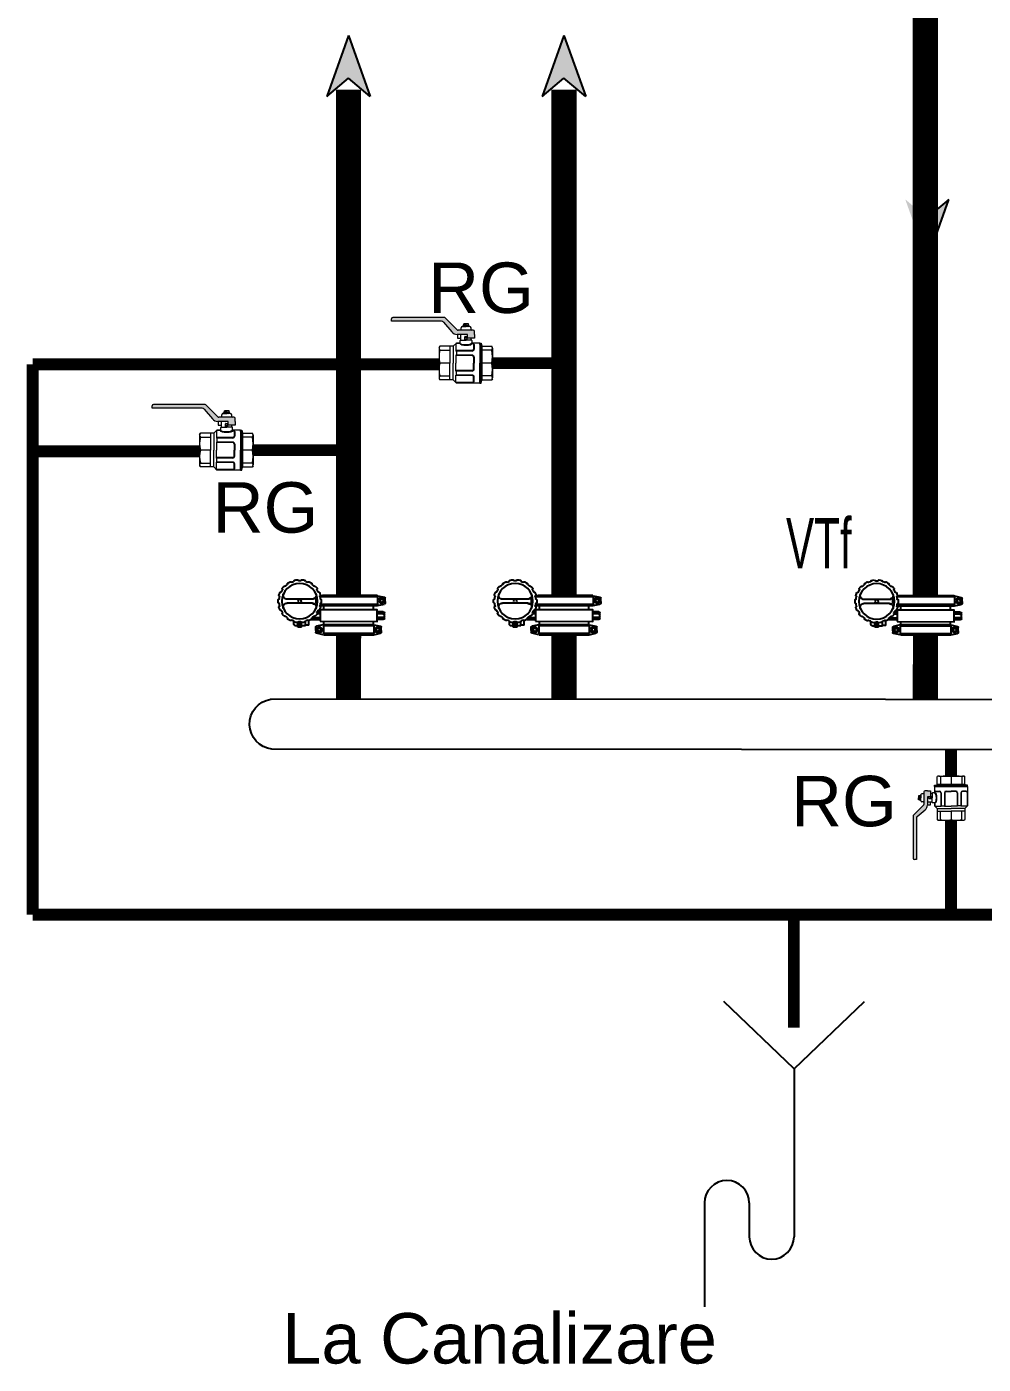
# Model space of a CAD drawing. Extents: x -6531732 to 89637, y -8915 to 32458.
# Drawn here: x 5748 to 8592, y 16085 to 20061 of the extents above; entities that cross this region are included whole.
import ezdxf

# ---------------------------------------------------------------- set-up
doc = ezdxf.new("R2010")
doc.units = 0
for name, color, linetype, lineweight in [('S_HIDRANT', 1, 'HE_LINE', 25), ('SAN-MC-Racorduri PSI', 140, 'Continuous', 5), ('SAN-MC-VALVE', 7, 'Continuous', 5)]:
    doc.layers.add(name, color=color, linetype=linetype, lineweight=lineweight)
doc.layers.add('SAN-MC-TEXT', color=7, linetype='Continuous')
doc.styles.get("Standard").update_dxf_attribs({"font": 'arial.ttf'})
doc.linetypes.add('HE_LINE', pattern='A,300,-250,["HE",Standard,S=0.5,R=0,X=-100.5,Y=-30.5],-100', length=650)
doc.linetypes.add('PSI_LINE', pattern='A,300,-150,["PSI",Standard,S=0.5,R=0,X=-130,Y=-30],-5', length=455)

# ---------------------------------------------------------------- blocks, each defined once
blk = doc.blocks.new('12')
at = {"layer": 'SAN-MC-TEXT'}
for p, q in [((-0.1266, 0.2021, 1.4273), (-0.1264, 0.2017, 1.4273)), ((-0.1158, 0.206, 1.4273), (-0.1157, 0.2058, 1.4273)), ((-0.1055, 0.2079, 1.4273), (-0.1055, 0.2074, 1.4273)), ((-0.094, 0.2079, 1.4273), (-0.094, 0.2076, 1.4273)), ((-0.0837, 0.206, 1.4273), (-0.0838, 0.2056, 1.4273)), ((-0.073, 0.2021, 1.4273), (-0.0731, 0.2019, 1.4273)), ((-0.1569, 0.1716, 1.4273), (-0.1565, 0.1714, 1.4273)), ((-0.1512, 0.1815, 1.4273), (-0.1509, 0.1814, 1.4273)), ((-0.1444, 0.1895, 1.4273), (-0.1441, 0.1892, 1.4273)), ((-0.1357, 0.1969, 1.4273), (-0.1355, 0.1967, 1.4273)), ((-0.1055, 0.1075, 1.4273), (-0.1055, 0.1829, 1.4273)), ((-0.094, 0.1075, 1.4273), (-0.094, 0.1829, 1.4273)), ((-0.0639, 0.1969, 1.4273), (-0.0641, 0.1965, 1.4273)), ((-0.0551, 0.1895, 1.4273), (-0.0553, 0.1893, 1.4273)), ((-0.0484, 0.1815, 1.4273), (-0.0487, 0.1813, 1.4273)), ((-0.0426, 0.1716, 1.4273), (-0.0429, 0.1715, 1.4273)), ((-0.0321, 0.1623, 1.4273), (-0.0408, 0.1623, 1.4273)), ((-0.039, 0.1617, 1.4273), (-0.0395, 0.1616, 1.4273)), ((-0.1625, 0.1505, 1.4273), (-0.1622, 0.1504, 1.4273)), ((-0.1625, 0.14, 1.4273), (-0.162, 0.14, 1.4273)), ((-0.1605, 0.1287, 1.4273), (-0.1602, 0.1288, 1.4273)), ((-0.0284, 0.1281, 1.4273), (-0.0408, 0.1281, 1.4273)), ((-0.0264, 0.1281, 1.4273), (-0.0408, 0.1281, 1.4273)), ((-0.039, 0.1287, 1.4273), (-0.0393, 0.1288, 1.4273)), ((-0.0227, 0.1452, 1.4273), (-0.0384, 0.1452, 1.4273)), ((-0.0371, 0.14, 1.4273), (-0.0375, 0.14, 1.4273)), ((-0.0371, 0.1505, 1.4273), (-0.0373, 0.1504, 1.4273)), ((-0.0227, 0.1509, 1.4273), (-0.0363, 0.1509, 1.4273)), ((-0.0227, 0.1395, 1.4273), (-0.0363, 0.1395, 1.4273)), ((-0.0284, 0.1184, 1.4273), (-0.0284, 0.1281, 1.4273)), ((-0.0264, 0.1509, 1.4273), (-0.0264, 0.1566, 1.4273)), ((-0.0264, 0.1281, 1.4273), (-0.0264, 0.1395, 1.4273)), ((-0.0227, 0.1395, 1.4273), (-0.0227, 0.1509, 1.4273)), ((-0.1569, 0.1188, 1.4273), (-0.1566, 0.119, 1.4273)), ((-0.1512, 0.1089, 1.4273), (-0.1508, 0.1092, 1.4273)), ((-0.1444, 0.1009, 1.4273), (-0.1442, 0.1011, 1.4273)), ((-0.1357, 0.0935, 1.4273), (-0.1354, 0.0939, 1.4273)), ((-0.1266, 0.0883, 1.4273), (-0.1265, 0.0885, 1.4273)), ((-0.113, 0.0853, 0.7136), (-0.1164, 0.0778, 0.7136)), ((-0.1158, 0.0844, 1.4273), (-0.1157, 0.0848, 1.4273)), ((-0.1125, -0.0864), (-0.113, 0.0853, 0.7136)), ((-0.1102, 0.0977, 0.7136), (-0.0933, 0.0977, 0.7136)), ((-0.1055, 0.0826, 1.4273), (-0.1055, 0.0828, 1.4273)), ((-0.094, 0.0826, 1.4273), (-0.094, 0.083, 1.4273)), ((-0.0898, 0.0987, 0.7136), (-0.0913, 0.1055, 0.7136)), ((-0.0901, -0.0864), (-0.0905, 0.0845, 0.7136)), ((-0.0902, 0.0846, 0.7136), (-0.0871, 0.0778, 0.7136)), ((-0.0869, 0.0845, 0.7136), (-0.0864, -0.0856)), ((-0.0837, 0.0844, 1.4273), (-0.0838, 0.0846, 1.4273)), ((-0.073, 0.0883, 1.4273), (-0.0731, 0.0887, 1.4273)), ((-0.0684, 0.0925, 1.4273), (-0.0684, 0.0844, 1.4273)), ((-0.0639, 0.0935, 1.4273), (-0.064, 0.0937, 1.4273)), ((-0.0626, 0.093, 1.4273), (-0.0626, 0.0844, 1.4273)), ((-0.0551, 0.1009, 1.4273), (-0.0554, 0.1012, 1.4273)), ((-0.0512, 0.1076, 1.4273), (-0.0512, 0.0844, 1.4273)), ((-0.0484, 0.1089, 1.4273), (-0.0486, 0.1091, 1.4273)), ((-0.0455, 0.1108, 1.4273), (-0.0455, 0.0844, 1.4273)), ((-0.0426, 0.1188, 1.4273), (-0.043, 0.1191, 1.4273)), ((-0.0284, 0.1184, 1.4273), (-0.0422, 0.1184, 1.4273)), ((-0.0297, 0.075), (-0.0254, 0.095)), ((-0.0126, 0.0975), (-0.0222, 0.0975)), ((-0.0176, 0.0918), (-0.0203, 0.0871)), ((-0.0203, 0.0871), (-0.0176, 0.0824)), ((-0.0122, 0.0919), (-0.0176, 0.0918)), ((-0.0176, 0.0824), (-0.0121, 0.0824)), ((-0.0126, 0.0975), (-0.0075, 0.0975)), ((-0.0094, 0.0871), (-0.0122, 0.0919)), ((-0.0121, 0.0824), (-0.0094, 0.0871)), ((-0.0001, 0.075), (-0.0044, 0.095)), ((-0.1162, -0.0856), (-0.1164, 0.0778, 0.7136)), ((-0.0741, 0.073, 0.7136), (-0.0869, 0.073, 0.7136)), ((-0.0302, 0.073, 0.7136), (-0.0398, 0.073, 0.7136)), ((-0.0298, -0.0741), (-0.0298, 0.0741)), ((-0.0261, 0.0749), (-0.0295, 0.0673)), ((-0.0261, -0.0749), (-0.0261, 0.0749)), ((-0.0261, 0.0749), (-0.0037, 0.0749)), ((-0.0037, -0.0749), (-0.0037, 0.0749)), ((-0.0037, 0.0749), (-0.0002, 0.0673)), ((0, 0.0741), (0, -0.0741)), ((-0.1125, -0.0864), (-0.116, -0.0788)), ((-0.0901, -0.0864), (-0.0867, -0.0788)), ((-0.0736, -0.0741), (-0.0864, -0.0741)), ((-0.0298, -0.0741), (-0.0394, -0.0741)), ((-0.0297, -0.075), (-0.0254, -0.095)), ((-0.0261, -0.0749), (-0.0295, -0.0673)), ((-0.0261, -0.0749), (-0.0037, -0.0749)), ((-0.0001, -0.075), (-0.0044, -0.095)), ((-0.0037, -0.0749), (-0.0002, -0.0673)), ((-0.1161, -0.0865), (-0.1118, -0.1065)), ((-0.1125, -0.0864), (-0.0901, -0.0864)), ((-0.099, -0.109), (-0.1087, -0.109)), ((-0.104, -0.094), (-0.1067, -0.0988)), ((-0.1067, -0.0988), (-0.104, -0.1035)), ((-0.0986, -0.094), (-0.104, -0.094)), ((-0.104, -0.1035), (-0.0985, -0.1035)), ((-0.099, -0.109), (-0.0939, -0.109)), ((-0.0958, -0.0987), (-0.0986, -0.094)), ((-0.0985, -0.1035), (-0.0958, -0.0987)), ((-0.0865, -0.0865), (-0.0908, -0.1065)), ((-0.0679, -0.1034, 0.7136), (-0.0679, -0.0855, 0.7136)), ((-0.0485, -0.1069, 0.7136), (-0.0645, -0.1069, 0.7136)), ((-0.0622, -0.1034, 0.7136), (-0.0622, -0.0855, 0.7136)), ((-0.0508, -0.1034, 0.7136), (-0.0508, -0.0855, 0.7136)), ((-0.0451, -0.1034, 0.7136), (-0.0451, -0.0855, 0.7136)), ((-0.0126, -0.0975), (-0.0222, -0.0975)), ((-0.0176, -0.0825), (-0.0203, -0.0873)), ((-0.0203, -0.0873), (-0.0176, -0.092)), ((-0.0122, -0.0825), (-0.0176, -0.0825)), ((-0.0176, -0.092), (-0.0121, -0.0919)), ((-0.0126, -0.0975), (-0.0075, -0.0975)), ((-0.0094, -0.0872), (-0.0122, -0.0825)), ((-0.0121, -0.0919), (-0.0094, -0.0872))]:
    blk.add_line(p, q, dxfattribs=at)
at = {"layer": 'SAN-MC-TEXT', "elevation": 0.7136}
blk.add_lwpolyline([(-0.0398, 0.0844), (-0.0394, -0.0855), (-0.0736, -0.0855), (-0.0741, 0.0844)], close=True, dxfattribs=at)
at = {"layer": 'SAN-MC-TEXT'}
for centre, radius in [((-0.0998, 0.1452, 1.4273), 0.0528), ((-0.0998, 0.1452, 1.4273), 0.00514), ((-0.0149, 0.0872), 0.00847), ((-0.0149, 0.0872), 0.00635), ((-0.0149, -0.0872), 0.00847), ((-0.1013, -0.0987), 0.00847), ((-0.1013, -0.0987), 0.00635), ((-0.0149, -0.0872), 0.00635)]:
    blk.add_circle(centre, radius, dxfattribs=at)
for centre, radius, start, end in [((-0.0998, 0.1452, 1.4273), 0.0614, 116.5141, 123.475), ((-0.1278, 0.2014, 1.4273), 0.00143, 296.5141, 25.2119), ((-0.1252, 0.2026, 1.4273), 0.00143, 113.9096, 205.2119), ((-0.0998, 0.1452, 1.4273), 0.0642, 106.0904, 113.9096), ((-0.1172, 0.2056, 1.4273), 0.00143, 20, 106.0904), ((-0.1144, 0.2063, 1.4273), 0.00143, 200, 283.475), ((-0.0998, 0.1452, 1.4273), 0.0614, 96.5141, 103.475), ((-0.1069, 0.2076, 1.4273), 0.00143, 276.5141, 5.2119), ((-0.104, 0.2079, 1.4273), 0.00143, 93.9096, 185.2119), ((-0.0998, 0.1452, 1.4273), 0.0642, 86.0904, 93.9096), ((-0.0955, 0.2079, 1.4273), 0.00143, 0, 86.0904), ((-0.0926, 0.2076, 1.4273), 0.00143, 180, 263.475), ((-0.0998, 0.1452, 1.4273), 0.0614, 76.5141, 83.475), ((-0.0851, 0.2063, 1.4273), 0.00143, 256.5141, 345.2119), ((-0.0824, 0.2056, 1.4273), 0.00143, 73.9096, 165.2119), ((-0.0998, 0.1452, 1.4273), 0.0642, 66.0904, 73.9096), ((-0.0743, 0.2026, 1.4273), 0.00143, 340, 66.0904), ((-0.0717, 0.2014, 1.4273), 0.00143, 160, 243.475), ((-0.0998, 0.1452, 1.4273), 0.0614, 56.5141, 63.475), ((-0.0998, 0.1452, 1.4273), 0.0642, 166.0904, 173.9096), ((-0.1607, 0.1603, 1.4273), 0.00143, 74.7881, 166.0904), ((-0.16, 0.1631, 1.4273), 0.00143, 254.7881, 343.4859), ((-0.0998, 0.1452, 1.4273), 0.0614, 156.5141, 163.475), ((-0.1562, 0.1728, 1.4273), 0.00143, 153.9096, 245.2119), ((-0.0998, 0.1452, 1.4273), 0.0642, 146.0904, 153.9096), ((-0.1574, 0.1702, 1.4273), 0.00143, 336.5141, 65.2119), ((-0.1519, 0.1803, 1.4273), 0.00143, 60, 146.0904), ((-0.1502, 0.1826, 1.4273), 0.00143, 240, 323.475), ((-0.0998, 0.1452, 1.4273), 0.0614, 136.5141, 143.475), ((-0.1433, 0.1905, 1.4273), 0.00143, 133.9096, 225.2119), ((-0.0998, 0.1452, 1.4273), 0.0642, 126.0904, 133.9096), ((-0.1453, 0.1884, 1.4273), 0.00143, 316.5141, 45.2119), ((-0.1368, 0.196, 1.4273), 0.00143, 40, 126.0904), ((-0.1344, 0.1976, 1.4273), 0.00143, 220, 303.475), ((-0.1169, 0.1829, 1.4273), 0.0114, 0, 114.4433), ((-0.0826, 0.1829, 1.4273), 0.0114, 65.5567, 180), ((-0.0651, 0.1976, 1.4273), 0.00143, 236.5141, 325.2119), ((-0.0628, 0.196, 1.4273), 0.00143, 53.9096, 145.2119), ((-0.0998, 0.1452, 1.4273), 0.0642, 46.0904, 53.9096), ((-0.0542, 0.1884, 1.4273), 0.00143, 140, 223.475), ((-0.0562, 0.1905, 1.4273), 0.00143, 320, 46.0904), ((-0.0998, 0.1452, 1.4273), 0.0614, 36.5141, 43.475), ((-0.0493, 0.1826, 1.4273), 0.00143, 216.5141, 305.2119), ((-0.0476, 0.1803, 1.4273), 0.00143, 33.9096, 125.2119), ((-0.0998, 0.1452, 1.4273), 0.0642, 26.0904, 33.9096), ((-0.0422, 0.1702, 1.4273), 0.00143, 120, 203.475), ((-0.0998, 0.1452, 1.4273), 0.0614, 16.5141, 23.475), ((-0.0434, 0.1728, 1.4273), 0.00143, 300, 26.0904), ((-0.0395, 0.1631, 1.4273), 0.00143, 196.5141, 285.2119), ((-0.0388, 0.1603, 1.4273), 0.00143, 13.9096, 105.2119), ((-0.0998, 0.1452, 1.4273), 0.0642, 6.0904, 13.9096), ((-0.0321, 0.1566, 1.4273), 0.00571, 0, 90), ((-0.1622, 0.1519, 1.4273), 0.00143, 173.9096, 260), ((-0.1622, 0.1386, 1.4273), 0.00143, 94.7881, 186.0904), ((-0.0998, 0.1452, 1.4273), 0.0642, 186.0904, 193.9096), ((-0.1624, 0.1414, 1.4273), 0.00143, 274.7881, 3.4859), ((-0.1624, 0.149, 1.4273), 0.00143, 356.525, 80), ((-0.1607, 0.1301, 1.4273), 0.00143, 193.9096, 280), ((-0.0998, 0.1452, 1.4273), 0.0614, 176.525, 183.4859), ((-0.16, 0.1274, 1.4273), 0.00143, 16.525, 100), ((-0.0998, 0.1452, 1.4273), 0.0614, 196.5141, 203.475), ((-0.1574, 0.1202, 1.4273), 0.00143, 300, 23.475), ((-0.0422, 0.1202, 1.4273), 0.00143, 156.5141, 245.2119), ((-0.0998, 0.1452, 1.4273), 0.0614, 336.5141, 343.475), ((-0.0396, 0.1274, 1.4273), 0.00143, 80, 163.475), ((-0.0388, 0.1301, 1.4273), 0.00143, 260, 346.0904), ((-0.0371, 0.149, 1.4273), 0.00143, 100, 183.475), ((-0.0998, 0.1452, 1.4273), 0.0614, 356.5141, 3.475), ((-0.0371, 0.1414, 1.4273), 0.00143, 176.5141, 265.2119), ((-0.0998, 0.1452, 1.4273), 0.0642, 346.0904, 353.9096), ((-0.0373, 0.1386, 1.4273), 0.00143, 353.9096, 85.2119), ((-0.0373, 0.1519, 1.4273), 0.00143, 280, 6.0904), ((-0.1562, 0.1176, 1.4273), 0.00143, 120, 206.0904), ((-0.0998, 0.1452, 1.4273), 0.0642, 206.0904, 213.9096), ((-0.1519, 0.1102, 1.4273), 0.00143, 213.9096, 305.2119), ((-0.1502, 0.1078, 1.4273), 0.00143, 36.5141, 125.2119), ((-0.0998, 0.1452, 1.4273), 0.0614, 216.5141, 223.475), ((-0.1433, 0.1, 1.4273), 0.00143, 140, 226.0904), ((-0.1453, 0.102, 1.4273), 0.00143, 320, 43.475), ((-0.0998, 0.1452, 1.4273), 0.0642, 226.0904, 233.9096), ((-0.1368, 0.0945, 1.4273), 0.00143, 233.9096, 325.2119), ((-0.1344, 0.0928, 1.4273), 0.00143, 56.5141, 145.2119), ((-0.0998, 0.1452, 1.4273), 0.0614, 236.5141, 243.475), ((-0.1278, 0.089, 1.4273), 0.00143, 340, 63.475), ((-0.1252, 0.0878, 1.4273), 0.00143, 160, 246.0904), ((-0.0998, 0.1452, 1.4273), 0.0642, 246.0904, 253.9096), ((-0.1169, 0.1075, 1.4273), 0.0114, 245.5567, 0), ((-0.1172, 0.0849, 1.4273), 0.00143, 253.9096, 345.2119), ((-0.1144, 0.0841, 1.4273), 0.00143, 76.5141, 165.2119), ((-0.0998, 0.1452, 1.4273), 0.0614, 256.5141, 263.475), ((-0.1018, 0.0977, 0.7136), 0.00847, 117.8451, 175.8538), ((-0.1069, 0.0828, 1.4273), 0.00143, 0, 83.475), ((-0.104, 0.0826, 1.4273), 0.00143, 180, 266.0904), ((-0.0998, 0.1452, 1.4273), 0.0642, 266.0904, 273.9096), ((-0.0955, 0.0826, 1.4273), 0.00143, 273.9096, 5.2119), ((-0.0944, 0.1048, 0.7136), 0.00321, 12.1139, 90), ((-0.0926, 0.0828, 1.4273), 0.00143, 96.5141, 185.2119), ((-0.0826, 0.1075, 1.4273), 0.0114, 180, 294.4433), ((-0.0998, 0.1452, 1.4273), 0.0614, 276.5141, 283.475), ((-0.0915, 0.0845, 0.7136), 0.00458, 0, 12.1139), ((-0.0851, 0.0841, 1.4273), 0.00143, 20, 103.475), ((-0.0824, 0.0849, 1.4273), 0.00143, 200, 286.0904), ((-0.0998, 0.1452, 1.4273), 0.0642, 286.0904, 293.9096), ((-0.0743, 0.0878, 1.4273), 0.00143, 293.9096, 25.2119), ((-0.0717, 0.089, 1.4273), 0.00143, 116.5141, 205.2119), ((-0.0998, 0.1452, 1.4273), 0.0614, 296.5141, 303.475), ((-0.0651, 0.0928, 1.4273), 0.00143, 40, 123.475), ((-0.0628, 0.0945, 1.4273), 0.00143, 220, 306.0904), ((-0.0998, 0.1452, 1.4273), 0.0642, 306.0904, 313.9096), ((-0.0542, 0.102, 1.4273), 0.00143, 136.5141, 225.2119), ((-0.0998, 0.1452, 1.4273), 0.0614, 316.5141, 323.475), ((-0.0562, 0.1, 1.4273), 0.00143, 313.9096, 45.2119), ((-0.0493, 0.1078, 1.4273), 0.00143, 60, 143.475), ((-0.0476, 0.1102, 1.4273), 0.00143, 240, 326.0904), ((-0.0998, 0.1452, 1.4273), 0.0642, 326.0904, 333.9096), ((-0.0434, 0.1176, 1.4273), 0.00143, 333.9096, 65.2119), ((-0.0222, 0.0943), 0.00321, 90, 167.8861), ((-0.0075, 0.0943), 0.00321, 12.1139, 90), ((-0.0252, 0.0741), 0.00458, 167.8861, 180), ((-0.0252, -0.0741), 0.00458, 180, 192.1139), ((-0.0046, -0.0741), 0.00458, 347.8861, 0), ((-0.1116, -0.0856), 0.00458, 180, 192.1139), ((-0.1087, -0.1058), 0.00321, 192.1139, 270), ((-0.0939, -0.1058), 0.00321, 270, 347.8861), ((-0.091, -0.0856), 0.00458, 347.8861, 0), ((-0.0645, -0.1034, 0.7136), 0.00343, 180, 270), ((-0.0588, -0.1034, 0.7136), 0.00343, 180, 270), ((-0.0542, -0.1034, 0.7136), 0.00343, 270, 0), ((-0.0485, -0.1034, 0.7136), 0.00343, 270, 0), ((-0.0222, -0.0943), 0.00321, 192.1139, 270), ((-0.0075, -0.0943), 0.00321, 270, 347.8861)]:
    blk.add_arc(centre, radius, start, end, dxfattribs=at)
blk = doc.blocks.new('Robinet Sfera')
at = {"layer": 'SAN-MC-VALVE'}
h = blk.add_hatch(color=1, dxfattribs=at)
h.dxf.hatch_style = 1
h.paths.add_polyline_path([(116.3, 81.3), (116.7, 103.1), (116.3, 104.9), (115.7, 105.9), (114.7, 106.9), (114.3, 107.2), (113.2, 107.6), (112, 107.8), (62.6, 107.8), (60.8, 108.1), (59.3, 109.1), (20, 148.4), (18.5, 149.4), (16.8, 149.8), (-151.3, 149.8), (-154.6, 148.4), (-156, 145.1), (-156, 137.3), (7.8, 137.3), (10, 137.1), (11.7, 136.4), (13.5, 135.4), (14.9, 134), (41.7, 102.1), (45.6, 98.4), (47.4, 97.2), (49.7, 96), (53.2, 94.7), (56.6, 94), (59.6, 93.8), (93.3, 93.8), (93.3, 81.3)])
at = {"layer": 'SAN-MC-VALVE', "linetype": 'Continuous'}
for p, q in [((-156, 137.3), (-156, 145.1)), ((-155.5, 137.3), (-156, 137.8)), ((7.8, 137.3), (-156, 137.3)), ((16.8, 149.8), (-151.3, 149.8)), ((14.9, 134), (41.7, 102.1)), ((59.3, 109.1), (20, 148.4)), ((93.3, 93.8), (59.6, 93.8)), ((61, 93.8), (61, 81.3)), ((88.6, 107.8), (62.6, 107.8)), ((71.5, 75.1), (71.5, 93.8)), ((72.3, 110.1), (72.3, 115.6)), ((77, 120.2), (88.7, 120.2)), ((80.9, 123.3), (78.6, 122.7)), ((78.6, 120.2), (78.6, 122.7)), ((78.6, 122.7), (88.7, 122.7)), ((78.6, 120.2), (78.8, 120.5)), ((78.8, 120.2), (79.9, 120.5)), ((78.8, 120.5), (78.8, 120.2)), ((79.9, 120.2), (82.2, 120.5)), ((79.9, 120.5), (79.9, 120.2)), ((80.9, 123.3), (80.9, 128.8)), ((80.9, 128.8), (88.7, 128.8)), ((82.2, 120.2), (85.2, 120.5)), ((82.2, 120.5), (82.2, 120.2)), ((85.2, 120.5), (85.2, 120.2)), ((85.2, 120.2), (88.7, 120.5)), ((112, 107.8), (88.6, 107.8)), ((96.4, 128.8), (88.7, 128.8)), ((88.7, 122.7), (88.7, 128.2)), ((98.8, 122.7), (88.7, 122.7)), ((88.7, 120.2), (92.1, 120.5)), ((88.7, 120.5), (88.7, 120.2)), ((100.3, 120.2), (88.7, 120.2)), ((92.1, 120.2), (95.1, 120.5)), ((92.1, 120.5), (92.1, 120.2)), ((93.3, 81.3), (93.3, 93.8)), ((95.2, 120.2), (97.4, 120.5)), ((95.2, 120.5), (95.2, 120.2)), ((96.4, 123.3), (96.4, 128.8)), ((96.4, 123.3), (98.8, 122.7)), ((97.4, 120.2), (98.6, 120.5)), ((97.4, 120.5), (97.4, 120.2)), ((98.6, 120.2), (98.8, 120.5)), ((98.6, 120.2), (98.6, 120.5)), ((98.6, 120.2), (98.6, 120.5)), ((98.6, 120.5), (98.6, 120.2)), ((98.8, 120.5), (98.8, 122.7)), ((105, 110.1), (105, 115.6)), ((116.3, 93.8), (116.7, 93.8)), ((116.3, 93.8), (116.3, 81.3)), ((116.7, 93.8), (116.7, 103.1)), ((0, 51.2), (2.3, 55.2)), ((0, 51.2), (0, -51.2)), ((46.7, 55.2), (2.3, 55.2)), ((35.8, 55.2), (35.8, 0)), ((56.8, 65.3), (46.7, 55.2)), ((46.7, 55.2), (46.7, 0)), ((67.7, 63.8), (55.2, 63.8)), ((55.2, 63.8), (55.2, 39.3)), ((67.7, 65.3), (56.8, 65.3)), ((61, 81.3), (71.5, 81.3)), ((69.2, 65.3), (69.2, 73.6)), ((70.8, 75.1), (88.6, 75.1)), ((84.8, 76.2), (84.8, 86.5)), ((92.5, 76.2), (84.8, 76.2)), ((85.5, 87.2), (91.8, 87.2)), ((91.8, 81.1), (85.5, 81.1)), ((106.5, 75.1), (88.6, 75.1)), ((92.5, 76.2), (92.5, 86.5)), ((116.3, 81.3), (93.3, 81.3)), ((105.8, 75.1), (105.8, 81.3)), ((108.1, 65.3), (108.1, 73.6)), ((133.7, 65.3), (109.6, 65.3)), ((110.4, 63.8), (109.6, 63.8)), ((113.5, 60.7), (113.5, 45.5)), ((115.1, 60.7), (115.1, 45.5)), ((133.7, 60.7), (133.7, 65.3)), ((133.7, 65.3), (133.7, 64.3)), ((133.7, 65.3), (133.7, 0)), ((133.7, 65.3), (138.4, 65.3)), ((133.7, 64.2), (133.7, 62.8)), ((133.7, 62.8), (133.7, 0)), ((138.4, 65.3), (140.8, 56.4)), ((138.4, 65.3), (138.4, 0)), ((141.1, -55.2), (141.1, 55.2)), ((142.3, 55.2), (172.7, 55.2)), ((175, 51.3), (172.7, 55.2)), ((2.3, 42.3), (35.8, 42.3)), ((35.8, 0), (2.3, 0)), ((35.8, -55.2), (35.8, 0)), ((46.7, -55.2), (46.7, 0)), ((108.9, 40.9), (55.2, 40.9)), ((108.9, 39.3), (55.2, 39.3)), ((108.9, 26.1), (55.2, 26.1)), ((55.2, 26.1), (55.2, 0)), ((108.9, 24.5), (55.2, 24.5)), ((55.2, -26.1), (55.2, 0)), ((56.8, 39.3), (56.8, 26.1)), ((113.5, 19.8), (113.5, 0)), ((113.5, -19.8), (113.5, 0)), ((115.1, 19.8), (115.1, 0)), ((115.1, -19.8), (115.1, 0)), ((133.7, -62.8), (133.7, 0)), ((133.7, 0), (133.7, -65.3)), ((138.4, -65.3), (138.4, 0)), ((172.7, 42.3), (141.1, 42.3)), ((172.7, 0), (141.1, 0)), ((175, 42.5), (175, -42.5)), ((2.3, -42.3), (35.8, -42.3)), ((108.9, -24.5), (55.2, -24.5)), ((108.9, -26.1), (55.2, -26.1)), ((108.9, -39.3), (55.2, -39.3)), ((55.2, -63.8), (55.2, -39.3)), ((108.9, -40.9), (55.2, -40.9)), ((56.8, -39.3), (56.8, -26.1)), ((172.7, -42.3), (141.1, -42.3)), ((0, -51.2), (2.3, -55.2)), ((46.7, -55.2), (2.3, -55.2)), ((56.8, -65.3), (46.7, -55.2)), ((110.4, -63.8), (55.2, -63.8)), ((133.7, -65.3), (56.8, -65.3)), ((113.5, -60.7), (113.5, -45.5)), ((115.1, -60.7), (115.1, -45.5)), ((133.7, -65.3), (133.7, -61.8)), ((133.7, -64.2), (133.7, -62.8)), ((133.7, -65.3), (133.7, -64.3)), ((133.7, -65.3), (138.4, -65.3)), ((138.4, -65.3), (140.8, -56.4)), ((142.3, -55.2), (172.7, -55.2)), ((175, -51.3), (172.7, -55.2))]:
    blk.add_line(p, q, dxfattribs=at)
at = {"layer": 'SAN-MC-VALVE'}
blk.add_line((175, 48.7), (175, -48.7), dxfattribs=at)
at = {"layer": 'SAN-MC-VALVE', "linetype": 'Continuous'}
for centre, radius, start, end in [((-151.3, 145.1), 4.67, 90, 180), ((7.8, 128), 9.33, 39.9999, 90), ((16.8, 145.1), 4.67, 45.0001, 90), ((59.6, 117.1), 23.3, 220, 270), ((62.6, 112.4), 4.67, 225.0004, 270), ((70, 110.1), 2.33, 270, 0), ((77, 115.6), 4.67, 90, 180), ((83.6, 106.2), 17.3, 72.983, 107.017), ((84.8, 114.5), 14.2, 74.0201, 105.9799), ((92.6, 114.5), 14.2, 74.0201, 105.9799), ((93.7, 106.1), 17.4, 73.0712, 106.9288), ((100.3, 115.6), 4.67, 0, 90), ((107.3, 110.1), 2.33, 180, 270), ((112, 103.1), 4.67, 0, 90), ((10.3, 48.7), 10.3, 140.9211, 219.0789), ((67.7, 66.9), 1.56, 270, 0), ((67.7, 65.3), 1.56, 270, 0), ((70.8, 73.6), 1.56, 90, 180), ((85.5, 86.5), 0.778, 90, 180), ((85.5, 81.9), 0.778, 180, 270), ((91.8, 86.5), 0.778, 0, 90), ((91.8, 81.9), 0.778, 270, 0), ((106.5, 73.6), 1.56, 0, 90), ((109.6, 66.9), 1.56, 180, 270), ((109.6, 65.3), 1.56, 180, 270), ((108.9, 45.5), 4.67, 270, 0), ((108.9, 45.5), 6.22, 270, 0), ((110.4, 60.7), 3.11, 0, 90), ((112, 60.7), 3.11, 0, 90), ((142.3, 56.8), 1.56, 195.0002, 270), ((164.5, 48.7), 10.5, 321.7703, 38.2297), ((98.2, 21.1), 98.2, 167.5816, 192.4184), ((98.2, -21.1), 98.2, 167.5816, 192.4184), ((108.9, 19.8), 6.22, 0, 90), ((108.9, 19.8), 4.67, 0, 90), ((74.4, 21.1), 100.6, 347.8706, 12.1294), ((74.4, -21.1), 100.6, 347.8706, 12.1294), ((10.3, -48.7), 10.3, 140.9211, 219.0789), ((108.9, -19.8), 6.22, 270, 0), ((108.9, -19.8), 4.67, 270, 0), ((108.9, -45.5), 6.22, 0, 90), ((108.9, -45.5), 4.67, 0, 90), ((164.5, -48.7), 10.5, 321.7703, 38.2297), ((110.4, -60.7), 3.11, 270, 0), ((112, -60.7), 3.11, 270, 0), ((112, -66.9), 3.11, 89.99999722523565, 90), ((142.3, -56.8), 1.56, 90, 164.9998)]:
    blk.add_arc(centre, radius, start, end, dxfattribs=at)
at = {"layer": 'SAN-MC-VALVE', "linetype": 'Continuous', "extrusion": (0, 0, -1)}
for centre, major_axis, ratio in [((88.6, 64.2), (-19.9, 0), 0.355391), ((88.6, 66.1), (-19.4, -0.8), 0.343041)]:
    blk.add_ellipse(centre, major_axis=major_axis, ratio=ratio, start_param=3.141593, end_param=6.283185, dxfattribs=at)

msp = doc.modelspace()

# ---------------------------------------------------------------- hatches: boundary and pattern name
at = {"layer": 'SAN-MC-TEXT'}
h = msp.add_hatch(color=256, dxfattribs=at)
h.paths.add_polyline_path([(6639.4, 19854.4), (6704.3, 19908.8), (6704.3, 20035.9)])
h.paths.add_polyline_path([(6704.3, 20035.9), (6704.3, 19908.8), (6769.2, 19854.4)])
h = msp.add_hatch(color=256, dxfattribs=at)
h.paths.add_polyline_path([(7280.2, 19854.4), (7345.1, 19908.8), (7345.1, 20035.9)])
h.paths.add_polyline_path([(7345.1, 20035.9), (7345.1, 19908.8), (7410, 19854.4)])
h = msp.add_hatch(color=256, dxfattribs=at)
h.paths.add_polyline_path([(8489.7, 19548.2), (8424.8, 19493.9), (8424.8, 19366.8)])
h.paths.add_polyline_path([(8424.8, 19366.8), (8424.8, 19493.9), (8359.9, 19548.2)])

# ---------------------------------------------------------------- linework, layer by layer
at = {"layer": 'S_HIDRANT', "linetype": 'Continuous', "const_width": 75}
for points in [[(6704.3, 18370.2), (6704.3, 19874.7)], [(7345.1, 18370.2), (7345.1, 19874.7)], [(6704.5, 18253.9), (6704.2, 18062.5)], [(7345.2, 18253.9), (7344.9, 18062.5)]]:
    msp.add_lwpolyline(points, dxfattribs=at)
at = {"layer": 'SAN-MC-Racorduri PSI', "linetype": 'PSI_LINE', "ltscale": 2, "const_width": 75}
for points in [[(8419.5, 23159.9), (8419.5, 18369.5)], [(8420.1, 18253.2), (8419.8, 18061)]]:
    msp.add_lwpolyline(points, dxfattribs=at)
at = {"layer": 'SAN-MC-TEXT'}
for p, q in [((6704.3, 20035.9), (6639.4, 19854.4)), ((6704.3, 20035.9), (6769.2, 19854.4)), ((7345.1, 20035.9), (7280.2, 19854.4)), ((7345.1, 20035.9), (7410, 19854.4)), ((6639.4, 19854.4), (6704.3, 19908.8)), ((6769.2, 19854.4), (6704.3, 19908.8)), ((7280.2, 19854.4), (7345.1, 19908.8)), ((7410, 19854.4), (7345.1, 19908.8)), ((8424.8, 19366.8), (8489.7, 19548.2)), ((8489.7, 19548.2), (8424.8, 19493.9)), ((8029.3, 16963.4), (8029.3, 16464)), ((7762.8, 16564.6), (7762.8, 16256.1)), ((7896, 16564.6), (7896, 16464))]:
    msp.add_line(p, q, dxfattribs=at)
at = {"layer": 'SAN-MC-TEXT', "color": 254, "true_color": 0xddb3d4, "const_width": 35, "elevation": -1}
for points in [[(5765, 19057.7), (6973.5, 19057.7)], [(5765, 18799), (6261.7, 18799)], [(8028.9, 17086), (8028.9, 17421.6)]]:
    msp.add_lwpolyline(points, dxfattribs=at)
at = {"layer": 'SAN-MC-TEXT', "color": 254, "true_color": 0xddb3d4, "const_width": 35}
for points in [[(5765, 19057.7), (5765, 17421.6)], [(7132.2, 19061.5), (7345.1, 19061.5)], [(6420.4, 18802.8), (6704.3, 18802.8)], [(8496, 17833.6), (8496, 17911)], [(8496, 17702.4), (8496, 17421.6)], [(5765, 17421.6), (9367.6, 17421.6)]]:
    msp.add_lwpolyline(points, dxfattribs=at)
at = {"layer": 'SAN-MC-TEXT'}
msp.add_lwpolyline([(6476.8, 17913.7, -0.870409), (6472.9, 18062.3)], format="xyb", dxfattribs=at)
for points in [[(11957.2, 18059.6), (6473.3, 18062.4)], [(12063.3, 17909.5), (6476.1, 17913.8)], [(8029.3, 16963.4), (7820, 17163.4)], [(8029.3, 16963.4), (8238.5, 17163.4)]]:
    msp.add_lwpolyline(points, dxfattribs=at)
for centre, start, end in [((7829.4, 16564.6), 0, 180), ((7962.6, 16464), 180, 0)]:
    msp.add_arc(centre, 66.6, start, end, dxfattribs=at)

# ---------------------------------------------------------------- block references
for name, p, xscale, yscale, zscale, rotation in [('12', (6704.4, 18253.9), -1000, 1000, 1000, 90), ('12', (7345.2, 18253.9), -1000, 1000, 1000, 90), ('12', (8420.1, 18253.2), -1000, 1000, 1000, 90), ('Robinet Sfera', (8496, 17702.4), 0.75, 0.75, 0.75, 90.00000000000001)]:
    msp.add_blockref(name, p, dxfattribs=dict(at, xscale=xscale, yscale=yscale, zscale=zscale, rotation=rotation))
at = {"layer": 'SAN-MC-VALVE', "xscale": 0.9075000000000002, "yscale": 0.9075000000000002, "zscale": 0.9075000000000002}
for p in [(6973.5, 19061.5), (6261.7, 18802.8)]:
    msp.add_blockref('Robinet Sfera', p, dxfattribs=at)

# ---------------------------------------------------------------- texts
at = {"layer": 'SAN-MC-TEXT', "char_height": 150}
for s, insert, width, attachment_point in [('RG', (7255.5, 19360.5), 2045.744, 3), ('RG', (6614.8, 18707.3), 2045.744, 3), ('\\pxqc;{\\W0.6;VTf}', (9409.5, 18601.1), 2612.917, 3), ('RG', (8334.7, 17834.3), 2045.744, 3), ('      La Canalizare', (6157.9, 16237.1), 1838.454, 1)]:
    msp.add_mtext(s, dxfattribs=dict(at, insert=insert, width=width, attachment_point=attachment_point))

doc.saveas('drawing.dxf')
